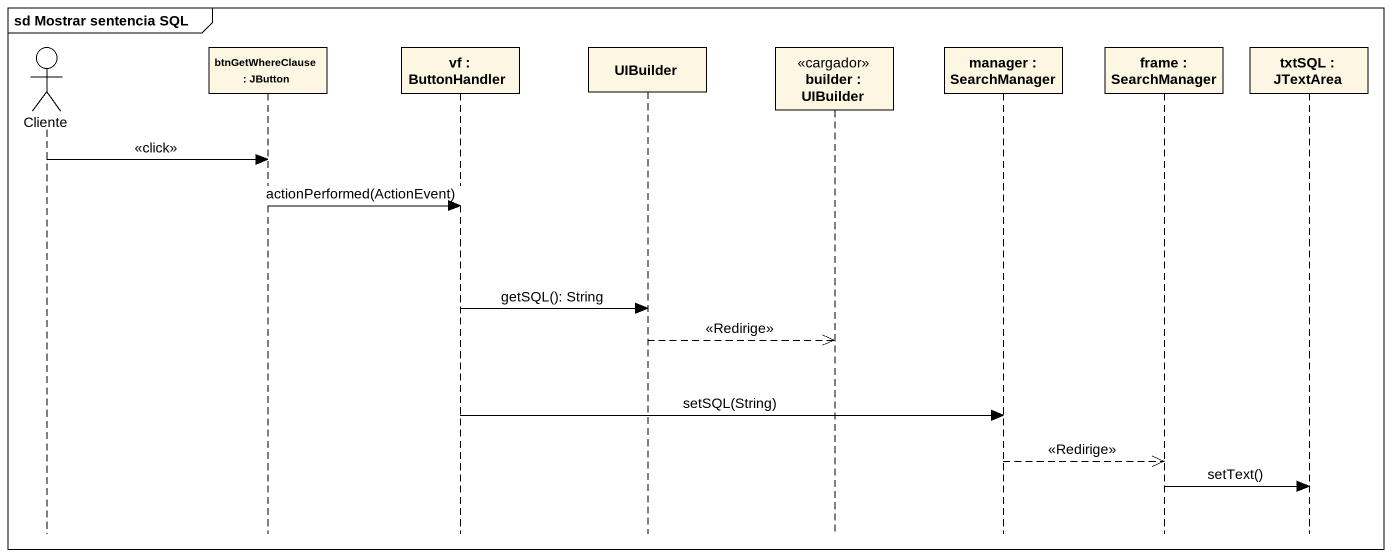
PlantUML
@startuml
mainframe sd Mostrar sentencia SQL
hide footbox
actor Cliente
participant "btnGetWhereClause : JButton" as btnGetWhereClause
participant "vf : ButtonHandler" as vf
participant UIBuilder
participant "builder : UIBuilder" as builder <<cargador>>
participant "manager : SearchManager" as manager
participant "frame : SearchManager" as frame_
participant "txtSQL : JTextArea" as txtSQL

Cliente -> btnGetWhereClause : <<click>>
btnGetWhereClause -> vf : actionPerformed(ActionEvent)
vf -> UIBuilder : getSQL(): String
UIBuilder -->> builder : <<Redirige>>
vf -> manager : setSQL(String)
manager -->> frame_ : <<Redirige>>
frame_ -> txtSQL : setText()
@enduml
